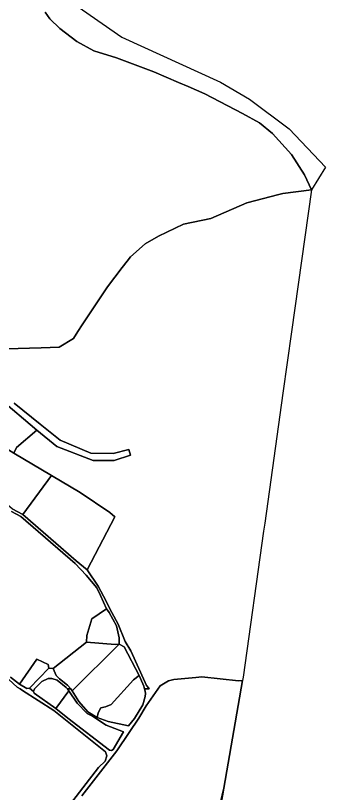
# Model space of a CAD drawing. Extents: x 542555 to 550520, y 1840485 to 1846995.
# Drawn here: x 549901 to 550131, y 1843922 to 1844502 of the extents above; entities that cross this region are included whole.
import ezdxf

# ---------------------------------------------------------------- set-up
doc = ezdxf.new("R2010")
doc.units = 0
doc.layers.add('Level 30', color=7, linetype='Continuous')

msp = doc.modelspace()

# ---------------------------------------------------------------- linework, layer by layer
at = {"layer": 'Level 30'}
for points in [[(549929.98, 1844520.58), (549979.69, 1844485.61), (550053.1, 1844452.18), (550074.82, 1844439.59), (550104.15, 1844417.35), (550131.24, 1844388.91), (550120.84, 1844371.82), (550115.74, 1844383.07), (550105.92, 1844398.18), (550091.78, 1844413.81), (550082.15, 1844421.84), (550069.59, 1844428.93), (550041.57, 1844443.59), (550029.16, 1844448.86), (550021.98, 1844451.91), (550003.63, 1844459.97), (549975.71, 1844470.19), (549958.88, 1844475.58), (549946.14, 1844482.45), (549933.48, 1844492.16), (549926.17, 1844499.44), (549922.64, 1844504.33)], [(549922.64, 1844504.33), (549926.17, 1844499.44), (549933.48, 1844492.16), (549946.14, 1844482.45), (549958.88, 1844475.58), (549975.71, 1844470.19), (550003.63, 1844459.97), (550021.98, 1844451.91), (550029.16, 1844448.86), (550041.57, 1844443.59), (550069.59, 1844428.93), (550082.15, 1844421.84), (550091.78, 1844413.81), (550105.92, 1844398.18), (550115.74, 1844383.07), (550120.84, 1844371.82), (550099.48, 1844369.22), (550096.48, 1844368.45), (550072.67, 1844362.35), (550045.97, 1844350.63), (550025.5, 1844346.33), (550007.07, 1844337.51), (549997.12, 1844331.59), (549986.07, 1844322), (549983.58, 1844318.76), (549980.06, 1844314.18), (549968.91, 1844299.64), (549950.11, 1844271.32), (549947.04, 1844266.45), (549943.78, 1844261.27), (549932.99, 1844254.74), (549919.59, 1844254.1), (549893.94, 1844253.35)], [(549893.94, 1844253.35), (549919.59, 1844254.1), (549932.99, 1844254.74), (549943.78, 1844261.27), (549947.04, 1844266.45), (549950.11, 1844271.32), (549968.91, 1844299.64), (549980.06, 1844314.18), (549983.58, 1844318.76), (549986.07, 1844322), (549997.12, 1844331.59), (550007.07, 1844337.51), (550025.5, 1844346.33), (550045.97, 1844350.63), (550072.67, 1844362.35), (550096.48, 1844368.45), (550099.48, 1844369.22), (550120.84, 1844371.82), (550106.05, 1844266.25), (550099.62, 1844220.35), (550086.06, 1844123.54), (550085.22, 1844117.53), (550070, 1844008.89), (550069.5367, 1844006.23), (550066.56, 1844006.19), (550039.19, 1844008.98), (550034.79, 1844008.63), (550018.51, 1844007.09), (550014.48, 1844006.05), (550008.16, 1844002.27), (549997.85, 1843987.48), (549992.31, 1843978.3), (549985.05, 1843967.48), (549976.05, 1843953.96), (549950.03, 1843920.4)], [(549899.4914, 1844213.0765), (549918.81, 1844197.4), (549933.8, 1844185.44), (549956.68, 1844175.78), (549973.2, 1844175.52), (549984.92, 1844178.36), (549986.25, 1844174.19), (549974.09, 1844170.28), (549958.32, 1844170.15), (549931.39, 1844180.81), (549916.54, 1844192.8), (549888.23, 1844216.73)], [(549896.78, 1844008.87), (549903.55, 1844003.63), (549909.06, 1844000.32), (549910.91, 1844000.74), (549913.97, 1843998.08), (549914.53, 1843996.87), (549930.56, 1843985.49), (549939.49, 1843978.24), (549970.6, 1843954.38), (549971.89, 1843954.24), (549973.34, 1843955.02), (549980.86, 1843968.14), (549968.07, 1843973.13), (549957.77, 1843979.65), (549953.92, 1843981.78), (549946.52, 1843989.49), (549940.32, 1843998.74), (549939.23, 1844000), (549939.24, 1844000), (549941.73, 1844000), (549942.79, 1843998.75), (549947.65, 1843990.58), (549954.49, 1843982.92), (549961.45, 1843978.71), (549969.47, 1843975.87), (549984.62, 1843972.48), (549989.13, 1843978.06), (549995.36, 1843988.13), (549997.16, 1843994.32), (549997.28, 1843996.59), (549996.99, 1843998.45), (549996.6, 1844000), (550000.0768, 1844000), (550000.08, 1844000), (549999.68, 1844000.54), (549998.08, 1844002.71), (549997.12, 1844004.79), (549986.47, 1844028.41), (549982.17, 1844035.37), (549976.99, 1844048.26), (549972.33, 1844057.07), (549966.17, 1844069.1), (549962.18, 1844076.74), (549953.94, 1844088.82), (549974.61, 1844128.2), (549970.65, 1844131.58), (549948.64, 1844146.46), (549927.28, 1844159), (549899.36, 1844175.76), (549901.36, 1844179.84), (549916.54, 1844192.8), (549931.39, 1844180.81), (549958.32, 1844170.15), (549974.09, 1844170.28), (549986.25, 1844174.19), (549984.92, 1844178.36), (549973.2, 1844175.52), (549956.68, 1844175.78), (549933.8, 1844185.44), (549918.81, 1844197.4), (549899.4914, 1844213.0765)], [(549897.67, 1844132.27), (549904.57, 1844128.41), (549944.91, 1844093.57), (549953.19, 1844084.84), (549961.06, 1844075.31), (549963.75, 1844069.56), (549968.31, 1844059.67), (549957.28, 1844052.3), (549953.62, 1844039.96), (549953.28, 1844034.91), (549928.56, 1844015.35), (549925.31, 1844015.53), (549924.92, 1844018.17), (549916.41, 1844022.34), (549903.55, 1844003.63), (549896.78, 1844008.87)], [(549897.95, 1844134.22), (549906.05, 1844129.93), (549945.8, 1844095.52), (549953.94, 1844088.82), (549962.18, 1844076.74), (549966.17, 1844069.1), (549972.33, 1844057.07), (549976.99, 1844048.26), (549982.17, 1844035.37), (549986.47, 1844028.41), (549997.12, 1844004.79), (549998.08, 1844002.71), (549999.68, 1844000.54), (550000.08, 1844000), (550000.0768, 1844000), (549996.6, 1844000), (549996.36, 1844000.92), (549996.34, 1844001), (549996.05, 1844002.14), (549995.32, 1844003.81), (549992.57, 1844010.11), (549981.34, 1844031.4), (549977.65, 1844033.33), (549977.67, 1844038.13), (549975.75, 1844047.11), (549970.34, 1844057.08), (549968.31, 1844059.67), (549963.75, 1844069.56), (549961.06, 1844075.31), (549953.19, 1844084.84), (549944.91, 1844093.57), (549904.57, 1844128.41), (549897.67, 1844132.27)], [(549939.03, 1843911.23), (549962.22, 1843941.52), (549967.22, 1843946.26), (549968.58, 1843950.17), (549967.48, 1843953.23), (549961.28, 1843958.03), (549929, 1843983.86), (549905.87, 1843998.84), (549904.05, 1844000), (549901.91, 1844001.37), (549895.55, 1844007.08)], [(549895.55, 1844007.08), (549901.91, 1844001.37), (549904.05, 1844000), (549905.87, 1843998.84), (549929, 1843983.86), (549961.28, 1843958.03), (549967.48, 1843953.23), (549968.58, 1843950.17), (549967.22, 1843946.26), (549962.22, 1843941.52), (549939.03, 1843911.23)], [(549950.03, 1843920.4), (549976.05, 1843953.96), (549985.05, 1843967.48), (549992.31, 1843978.3), (549997.85, 1843987.48), (550008.16, 1844002.27), (550014.48, 1844006.05), (550018.51, 1844007.09), (550034.79, 1844008.63), (550039.19, 1844008.98), (550066.56, 1844006.19), (550069.5367, 1844006.23), (550055.5692, 1843926.0268), (550051.67, 1843909.53)]]:
    msp.add_lwpolyline(points, dxfattribs=at)
for points in [[(549901.36, 1844179.84), (549899.36, 1844175.76), (549882.06, 1844186.34), (549877.86, 1844190.91), (549877.23, 1844191.8), (549865.51, 1844200.17), (549863.28, 1844202.48), (549852.48, 1844209.85), (549842.98, 1844212.95), (549842.46, 1844222.68), (549840.44, 1844235.95), (549888.23, 1844216.73), (549916.54, 1844192.8)], [(549899.36, 1844175.76), (549927.28, 1844159), (549906.05, 1844129.93), (549897.95, 1844134.22), (549873.96, 1844154.52), (549858.76, 1844166.54), (549845.49, 1844177.79), (549840.08, 1844182.29), (549837.48, 1844185.63), (549837.22, 1844188.06), (549835.44, 1844193.54), (549842.98, 1844212.95), (549852.48, 1844209.85), (549863.28, 1844202.48), (549865.51, 1844200.17), (549877.23, 1844191.8), (549877.86, 1844190.91), (549882.06, 1844186.34)], [(549974.61, 1844128.2), (549953.94, 1844088.82), (549945.8, 1844095.52), (549906.05, 1844129.93), (549927.28, 1844159), (549948.64, 1844146.46), (549970.65, 1844131.58)], [(549975.75, 1844047.11), (549977.67, 1844038.13), (549977.65, 1844033.33), (549974.69, 1844033.07), (549953.28, 1844034.91), (549953.62, 1844039.96), (549957.28, 1844052.3), (549968.31, 1844059.67), (549970.34, 1844057.08)], [(549953.28, 1844034.91), (549974.69, 1844033.07), (549977.65, 1844033.33), (549942.79, 1843998.75), (549941.73, 1844000), (549939.35, 1844002.8), (549933.4, 1844007.67), (549930.75, 1844010.03), (549928.56, 1844015.35)], [(549962.2, 1843982.18), (549961.45, 1843978.71), (549954.49, 1843982.92), (549947.65, 1843990.58), (549942.79, 1843998.75), (549977.65, 1844033.33), (549981.34, 1844031.4), (549992.57, 1844010.11), (549988.28, 1844006.81), (549971.8, 1843988.51), (549967.64, 1843986.83), (549964.06, 1843985.94)], [(549903.55, 1844003.63), (549916.41, 1844022.34), (549924.92, 1844018.17), (549925.31, 1844015.53), (549910.91, 1844000.74), (549909.06, 1844000.32)], [(549941.73, 1844000), (549939.24, 1844000), (549938.35, 1844001.03), (549931.5, 1844006.59), (549927.61, 1844007.94), (549924.8, 1844007.88), (549920.05, 1844005.51), (549919.47, 1844004.94), (549914.84, 1844000.4), (549914.69, 1844000), (549913.97, 1843998.08), (549910.91, 1844000.74), (549925.31, 1844015.53), (549928.56, 1844015.35), (549930.75, 1844010.03), (549933.4, 1844007.67), (549939.35, 1844002.8)], [(549997.28, 1843996.59), (549997.16, 1843994.32), (549995.36, 1843988.13), (549989.13, 1843978.06), (549984.62, 1843972.48), (549969.47, 1843975.87), (549961.45, 1843978.71), (549962.2, 1843982.18), (549964.06, 1843985.94), (549967.64, 1843986.83), (549971.8, 1843988.51), (549988.28, 1844006.81), (549992.57, 1844010.11), (549995.32, 1844003.81), (549996.05, 1844002.14), (549996.34, 1844001), (549996.36, 1844000.92), (549996.6, 1844000), (549996.99, 1843998.45)], [(549940.32, 1843998.74), (549930.56, 1843985.49), (549914.53, 1843996.87), (549913.97, 1843998.08), (549914.69, 1844000), (549914.84, 1844000.4), (549919.47, 1844004.94), (549920.05, 1844005.51), (549924.8, 1844007.88), (549927.61, 1844007.94), (549931.5, 1844006.59), (549938.35, 1844001.03), (549939.23, 1844000)], [(550069.5367, 1844006.23), (550069.54, 1844006.23), (550055.57, 1843926.03), (550055.5692, 1843926.0268)], [(549980.86, 1843968.14), (549973.34, 1843955.02), (549971.89, 1843954.24), (549970.6, 1843954.38), (549939.49, 1843978.24), (549930.56, 1843985.49), (549940.32, 1843998.74), (549946.52, 1843989.49), (549953.92, 1843981.78), (549957.77, 1843979.65), (549968.07, 1843973.13)], [(550055.5692, 1843926.0268), (550055.57, 1843926.03), (550003.65, 1843627.9), (549974.48, 1843723.4), (549986.15, 1843732.5), (549969.1, 1843758.43), (549970.28, 1843769.87), (549992.2, 1843783.85), (549994.74, 1843800.53), (549995.08, 1843802.22), (550001.81, 1843835.81), (550001.95, 1843837.01), (550017.49, 1843859.07), (550030.54, 1843878.35), (550039.15, 1843894.92), (550051.67, 1843909.53)]]:
    msp.add_lwpolyline(points, close=True, dxfattribs=at)

doc.saveas('drawing.dxf')
